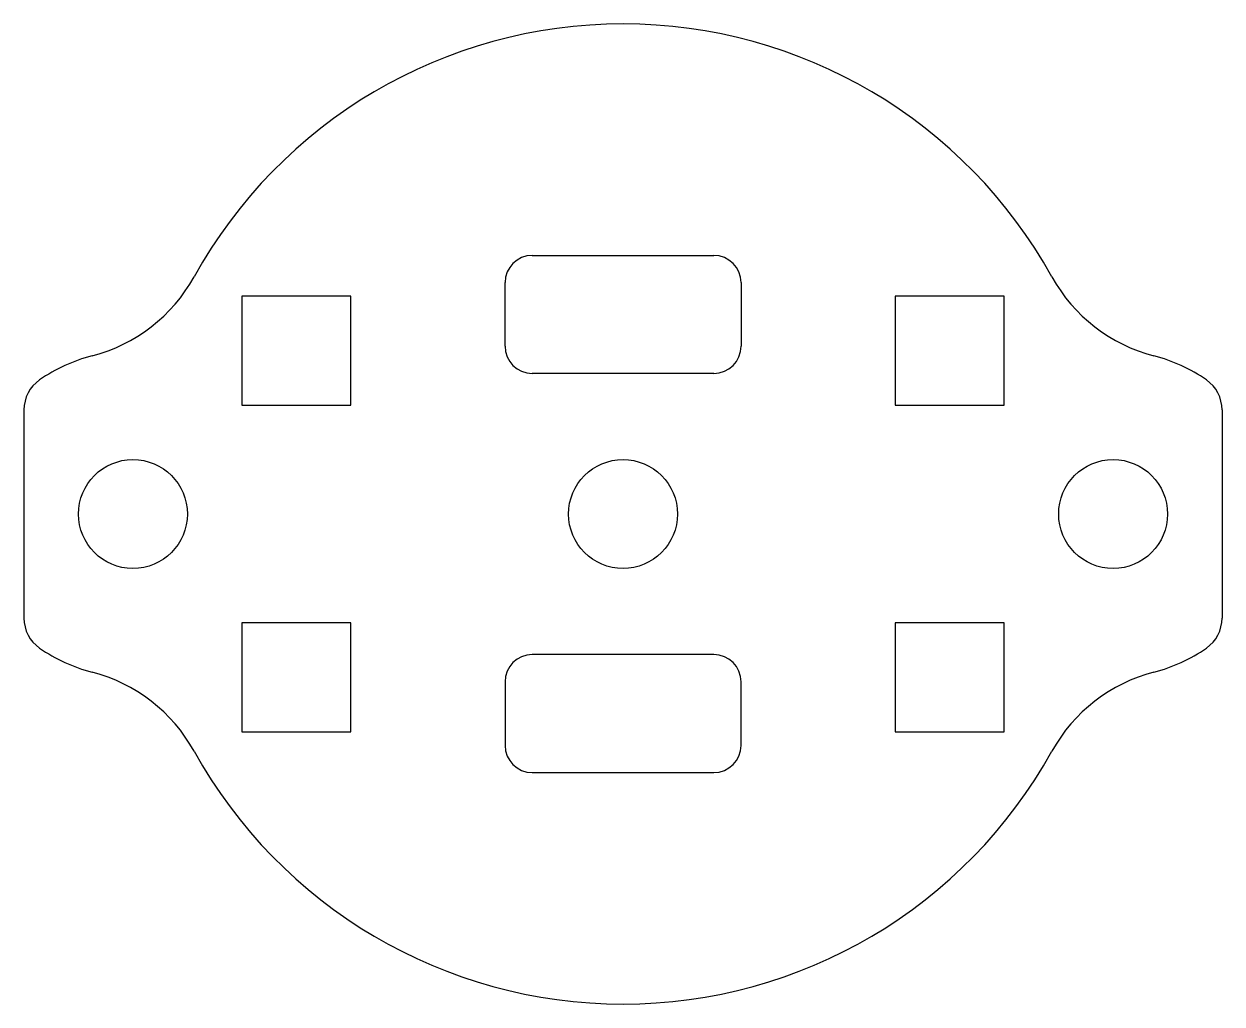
# Model space of a CAD drawing. Header units: millimetres. Extents: x 11 to 44, y 270.3 to 297.3.
import ezdxf

# ---------------------------------------------------------------- set-up
doc = ezdxf.new("R2010")
doc.units = ezdxf.units.MM
doc.layers.add('Default', color=7, linetype='Continuous')

# ---------------------------------------------------------------- blocks, each defined once
blk = doc.blocks.new('SE1')
at = {"layer": 'Default', "color": 7, "linetype": 'Continuous'}
for p, q in [((34.994, 289.766), (34.994, 286.766)), ((37.994, 289.766), (34.994, 289.766)), ((37.994, 286.766), (37.994, 289.766)), ((34.994, 286.766), (37.994, 286.766))]:
    blk.add_line(p, q, dxfattribs=at)
blk = doc.blocks.new('SE2')
at = {"layer": 'Default', "color": 7, "linetype": 'Continuous'}
for p, q in [((34.994, 280.766), (34.994, 277.766)), ((37.994, 280.766), (34.994, 280.766)), ((37.994, 277.766), (37.994, 280.766)), ((34.994, 277.766), (37.994, 277.766))]:
    blk.add_line(p, q, dxfattribs=at)
blk = doc.blocks.new('SE3')
at = {"layer": 'Default', "color": 7, "linetype": 'Continuous'}
for p, q in [((16.994, 289.766), (16.994, 286.766)), ((19.994, 289.766), (16.994, 289.766)), ((19.994, 286.766), (19.994, 289.766)), ((16.994, 286.766), (19.994, 286.766))]:
    blk.add_line(p, q, dxfattribs=at)
blk = doc.blocks.new('SE4')
at = {"layer": 'Default', "color": 7, "linetype": 'Continuous'}
for p, q in [((16.994, 280.766), (16.994, 277.766)), ((19.994, 280.766), (16.994, 280.766)), ((19.994, 277.766), (19.994, 280.766)), ((16.994, 277.766), (19.994, 277.766))]:
    blk.add_line(p, q, dxfattribs=at)
blk = doc.blocks.new('SE')
at = {"layer": 'Default', "color": 7, "linetype": 'Continuous'}
for p, q in [((24.994, 290.891), (29.994, 290.891)), ((24.244, 288.391), (24.244, 290.141)), ((30.744, 290.141), (30.744, 288.391)), ((29.994, 287.641), (24.994, 287.641)), ((29.994, 279.891), (24.994, 279.891)), ((24.244, 279.141), (24.244, 277.391)), ((30.744, 277.391), (30.744, 279.141)), ((24.994, 276.641), (29.994, 276.641))]:
    blk.add_line(p, q, dxfattribs=at)
for centre in [(13.994, 283.766), (27.494, 283.766), (40.994, 283.766)]:
    blk.add_circle(centre, 1.5, dxfattribs=at)
for centre, radius, start, end in [((27.494, 283.766), 13.5, 28.955, 151.045), ((24.994, 290.141), 0.75, 90, 180), ((29.994, 290.141), 0.75, 0, 90), ((11.744, 292.48), 4.5, 284.4775, 331.045), ((43.244, 292.48), 4.5, 208.955, 255.5225), ((13.994, 283.766), 4.5, 104.4775, 124.8499), ((24.994, 288.391), 0.75, 180, 270), ((29.994, 288.391), 0.75, 270, 0), ((40.994, 283.766), 4.5, 55.1501, 75.5225), ((13.994, 283.766), 4.5, 235.1501, 255.5225), ((24.994, 279.141), 0.75, 90, 180), ((29.994, 279.141), 0.75, 0, 90), ((40.994, 283.766), 4.5, 284.4775, 304.8499), ((11.744, 275.052), 4.5, 28.955, 75.5225), ((43.244, 275.052), 4.5, 104.4775, 151.045), ((27.494, 283.766), 13.5, 208.955, 331.045), ((24.994, 277.391), 0.75, 180, 270), ((29.994, 277.391), 0.75, 270, 0)]:
    blk.add_arc(centre, radius, start, end, dxfattribs=at)
at = {"layer": 'Default'}
for name in ['SE3', 'SE1', 'SE4', 'SE2']:
    blk.add_blockref(name, (0, 0), dxfattribs=at)

msp = doc.modelspace()

# ---------------------------------------------------------------- linework, layer by layer
at = {"layer": 'Default', "color": 7, "linetype": 'Continuous'}
for p, q in [((10.994, 286.638), (10.994, 280.894)), ((43.994, 286.638), (43.994, 280.894))]:
    msp.add_line(p, q, dxfattribs=at)
for centre, start, end in [((11.994, 286.638), 124.8499, 180), ((42.994, 286.638), 0, 55.1501), ((11.994, 280.894), 180, 235.1501), ((42.994, 280.894), 304.8499, 0)]:
    msp.add_arc(centre, 1, start, end, dxfattribs=at)

# ---------------------------------------------------------------- block references
at = {"layer": 'Default'}
msp.add_blockref('SE', (0, 0), dxfattribs=at)

doc.saveas('drawing.dxf')
